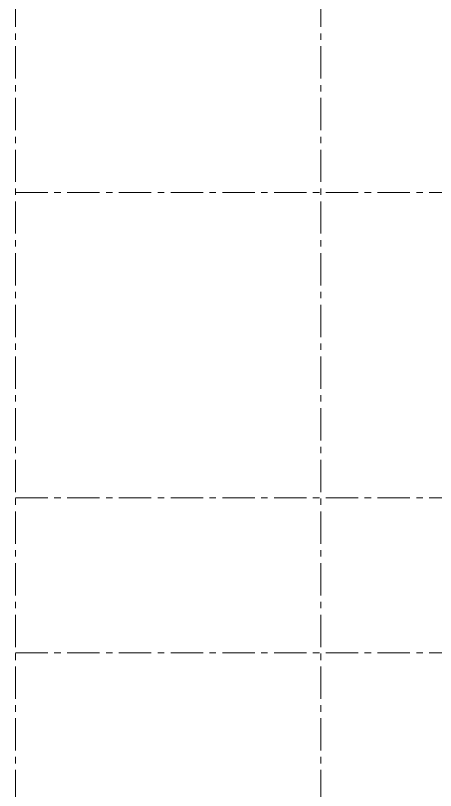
# Model space of a CAD drawing. Header units: millimetres. Extents: x -689206 to 4969298, y -1019800 to 703299.
# Drawn here: x 481176 to 489425, y 551272 to 566509 of the extents above; entities that cross this region are included whole.
import ezdxf

# ---------------------------------------------------------------- set-up
doc = ezdxf.new("R2010")
doc.units = ezdxf.units.MM
doc.linetypes.add('осеваяX2', pattern=[101.6, 63.5, -12.7, 12.7, -12.7])
doc.layers.add('стены', color=7, linetype='Continuous', lineweight=20)

msp = doc.modelspace()

# ---------------------------------------------------------------- linework, layer by layer
at = {"layer": 'стены', "color": 1, "linetype": 'осеваяX2', "lineweight": 15, "ltscale": 10}
for p, q in [((481175.8, 583174.8), (481175.8, 539027.3)), ((487175.8, 583174.8), (487175.8, 539027.3)), ((481175.8, 563029.3), (553325.8, 563029.3)), ((481175.8, 557029.3), (553325.8, 557029.3)), ((481175.8, 553977.4), (553325.8, 553977.4))]:
    msp.add_line(p, q, dxfattribs=at)

doc.saveas('drawing.dxf')
